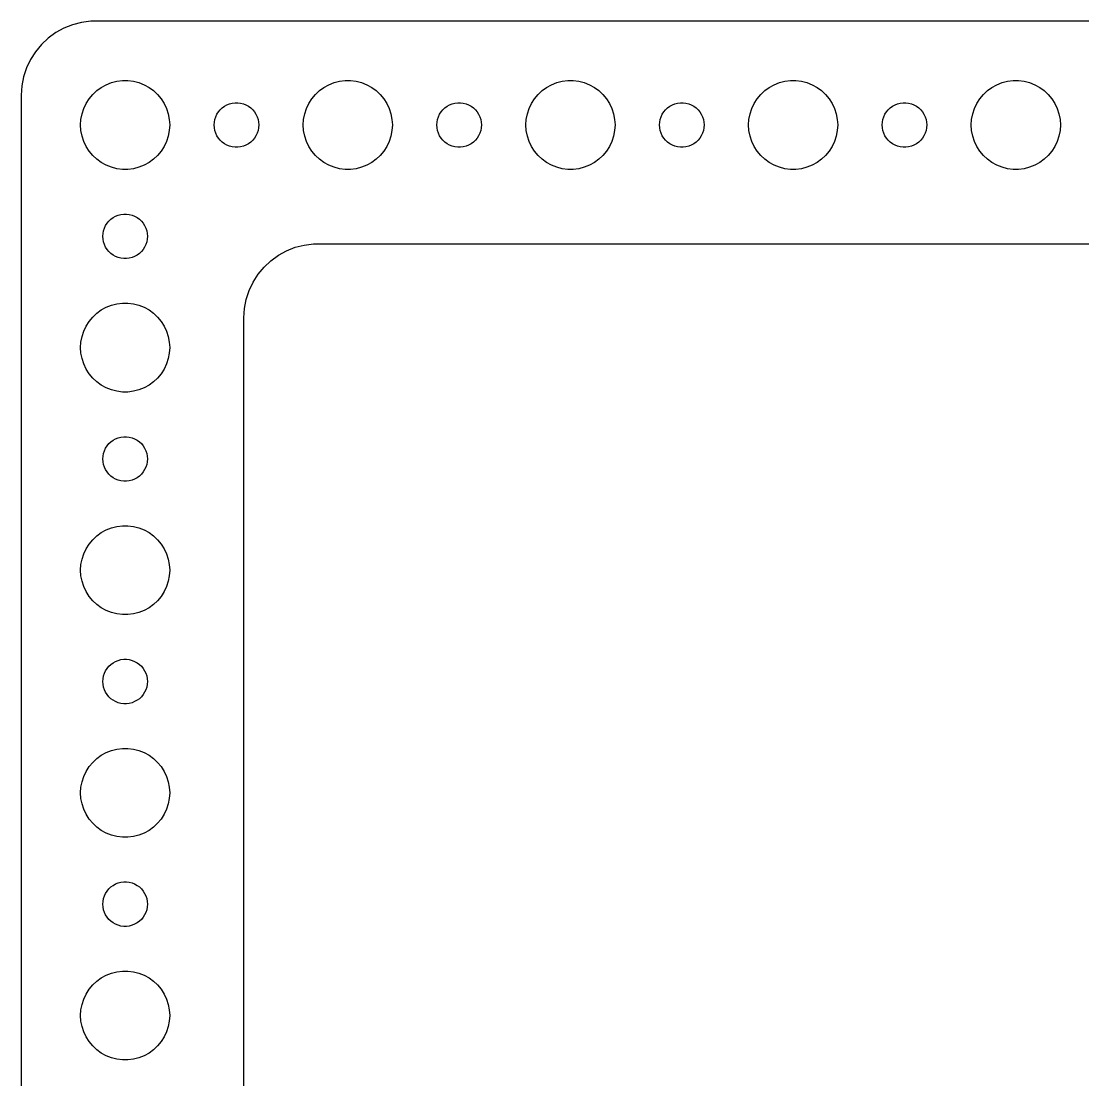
# Model space of a CAD drawing. Header units: metres. Extents: x -74 to 74, y -67 to 67.
# Drawn here: x -74.5 to -3, y -4.3 to 67 of the extents above; entities that cross this region are included whole.
import ezdxf

# ---------------------------------------------------------------- set-up
doc = ezdxf.new("R2010")
doc.units = ezdxf.units.M

msp = doc.modelspace()

# ---------------------------------------------------------------- linework, layer by layer
for p, q in [((-71.6289, 66.5241), (-72.1791, 66.2216)), ((-71.0451, 66.7553), (-71.6289, 66.5241)), ((-70.4369, 66.9114), (-71.0451, 66.7553)), ((-69.8139, 66.9901), (-70.4369, 66.9114)), ((69.8139, 66.9901), (-69.8139, 66.9901)), ((-72.6871, 65.8526), (-73.1448, 65.4227)), ((-72.1791, 66.2216), (-72.6871, 65.8526)), ((-73.1448, 65.4227), (-73.5451, 64.9389)), ((-73.8815, 64.4088), (-74.1489, 63.8406)), ((-73.5451, 64.9389), (-73.8815, 64.4088)), ((-74.1489, 63.8406), (-74.3429, 63.2434)), ((-74.3429, 63.2434), (-74.4606, 62.6267)), ((-68.427, 62.8532), (-68.0621, 62.9469)), ((-68.0621, 62.9469), (-67.6884, 62.9941)), ((-67.6884, 62.9941), (-67.3116, 62.9941)), ((-67.3116, 62.9941), (-66.9379, 62.9469)), ((-66.9379, 62.9469), (-66.573, 62.8532)), ((-53.427, 62.8532), (-53.0621, 62.9469)), ((-53.0621, 62.9469), (-52.6884, 62.9941)), ((-52.6884, 62.9941), (-52.3116, 62.9941)), ((-52.3116, 62.9941), (-51.9379, 62.9469)), ((-51.9379, 62.9469), (-51.5729, 62.8532)), ((-38.427, 62.8532), (-38.0621, 62.9469)), ((-38.0621, 62.9469), (-37.6884, 62.9941)), ((-37.6884, 62.9941), (-37.3116, 62.9941)), ((-37.3116, 62.9941), (-36.9379, 62.9469)), ((-36.9379, 62.9469), (-36.5729, 62.8532)), ((-23.427, 62.8532), (-23.0621, 62.9469)), ((-23.0621, 62.9469), (-22.6884, 62.9941)), ((-22.6884, 62.9941), (-22.3116, 62.9941)), ((-22.3116, 62.9941), (-21.9379, 62.9469)), ((-21.9379, 62.9469), (-21.5729, 62.8532)), ((-8.42705, 62.8532), (-8.06213, 62.9469)), ((-8.06213, 62.9469), (-7.68837, 62.9941)), ((-7.68837, 62.9941), (-7.31161, 62.9941)), ((-7.31161, 62.9941), (-6.93785, 62.9469)), ((-6.93785, 62.9469), (-6.57294, 62.8532)), ((-74.4606, 62.6267), (-74.5, 62)), ((-69.6869, 62.0536), (-69.4123, 62.3115)), ((-69.4123, 62.3115), (-69.1075, 62.533)), ((-69.1075, 62.533), (-68.7773, 62.7145)), ((-68.7773, 62.7145), (-68.427, 62.8532)), ((-66.573, 62.8532), (-66.2227, 62.7145)), ((-66.2227, 62.7145), (-65.8925, 62.533)), ((-65.8925, 62.533), (-65.5877, 62.3115)), ((-65.5877, 62.3115), (-65.3131, 62.0536)), ((-54.6869, 62.0536), (-54.4123, 62.3115)), ((-54.4123, 62.3115), (-54.1075, 62.533)), ((-54.1075, 62.533), (-53.7773, 62.7145)), ((-53.7773, 62.7145), (-53.427, 62.8532)), ((-51.5729, 62.8532), (-51.2227, 62.7145)), ((-51.2227, 62.7145), (-50.8925, 62.533)), ((-50.8925, 62.533), (-50.5877, 62.3115)), ((-50.5877, 62.3115), (-50.3131, 62.0536)), ((-39.6869, 62.0536), (-39.4123, 62.3115)), ((-39.4123, 62.3115), (-39.1075, 62.533)), ((-39.1075, 62.533), (-38.7773, 62.7145)), ((-38.7773, 62.7145), (-38.427, 62.8532)), ((-36.5729, 62.8532), (-36.2227, 62.7145)), ((-36.2227, 62.7145), (-35.8925, 62.533)), ((-35.8925, 62.533), (-35.5877, 62.3115)), ((-35.5877, 62.3115), (-35.3131, 62.0536)), ((-24.6869, 62.0536), (-24.4123, 62.3115)), ((-24.4123, 62.3115), (-24.1075, 62.533)), ((-24.1075, 62.533), (-23.7773, 62.7145)), ((-23.7773, 62.7145), (-23.427, 62.8532)), ((-21.5729, 62.8532), (-21.2227, 62.7145)), ((-21.2227, 62.7145), (-20.8925, 62.533)), ((-20.8925, 62.533), (-20.5877, 62.3115)), ((-20.5877, 62.3115), (-20.3131, 62.0536)), ((-9.6869, 62.0536), (-9.41226, 62.3115)), ((-9.41226, 62.3115), (-9.10747, 62.533)), ((-9.10747, 62.533), (-8.77733, 62.7145)), ((-8.77733, 62.7145), (-8.42705, 62.8532)), ((-6.57294, 62.8532), (-6.22266, 62.7145)), ((-6.22266, 62.7145), (-5.89252, 62.533)), ((-5.89252, 62.533), (-5.58772, 62.3115)), ((-5.58772, 62.3115), (-5.31308, 62.0536)), ((-74.5, 62), (-74.5, -62)), ((-70.1289, 61.4453), (-69.927, 61.7634)), ((-69.927, 61.7634), (-69.6869, 62.0536)), ((-65.3131, 62.0536), (-65.073, 61.7634)), ((-65.073, 61.7634), (-64.8711, 61.4453)), ((-55.1289, 61.4453), (-54.927, 61.7634)), ((-54.927, 61.7634), (-54.6869, 62.0536)), ((-50.3131, 62.0536), (-50.0729, 61.7634)), ((-50.0729, 61.7634), (-49.8711, 61.4453)), ((-40.1289, 61.4453), (-39.927, 61.7634)), ((-39.927, 61.7634), (-39.6869, 62.0536)), ((-35.3131, 62.0536), (-35.0729, 61.7634)), ((-35.0729, 61.7634), (-34.8711, 61.4453)), ((-25.1289, 61.4453), (-24.927, 61.7634)), ((-24.927, 61.7634), (-24.6869, 62.0536)), ((-20.3131, 62.0536), (-20.0729, 61.7634)), ((-20.0729, 61.7634), (-19.8711, 61.4453)), ((-10.1289, 61.4453), (-9.92705, 61.7634)), ((-9.92705, 61.7634), (-9.6869, 62.0536)), ((-5.31308, 62.0536), (-5.07294, 61.7634)), ((-5.07294, 61.7634), (-4.87108, 61.4453)), ((-70.4057, 60.7461), (-70.2893, 61.1044)), ((-70.2893, 61.1044), (-70.1289, 61.4453)), ((-64.8711, 61.4453), (-64.7107, 61.1044)), ((-64.7107, 61.1044), (-64.5943, 60.7461)), ((-61.3145, 60.7226), (-61.2135, 60.8817)), ((-61.2135, 60.8817), (-61.0934, 61.0268)), ((-61.0934, 61.0268), (-60.9561, 61.1558)), ((-60.9561, 61.1558), (-60.8037, 61.2665)), ((-60.8037, 61.2665), (-60.6387, 61.3572)), ((-60.6387, 61.3572), (-60.4635, 61.4266)), ((-60.4635, 61.4266), (-60.2811, 61.4734)), ((-60.2811, 61.4734), (-60.0942, 61.497)), ((-60.0942, 61.497), (-59.9058, 61.497)), ((-59.9058, 61.497), (-59.7189, 61.4734)), ((-59.7189, 61.4734), (-59.5365, 61.4266)), ((-59.5365, 61.4266), (-59.3613, 61.3572)), ((-59.3613, 61.3572), (-59.1963, 61.2665)), ((-59.1963, 61.2665), (-59.0439, 61.1558)), ((-59.0439, 61.1558), (-58.9065, 61.0268)), ((-58.9065, 61.0268), (-58.7865, 60.8817)), ((-58.7865, 60.8817), (-58.6855, 60.7226)), ((-55.4057, 60.7461), (-55.2893, 61.1044)), ((-55.2893, 61.1044), (-55.1289, 61.4453)), ((-49.8711, 61.4453), (-49.7107, 61.1044)), ((-49.7107, 61.1044), (-49.5942, 60.7461)), ((-46.3145, 60.7226), (-46.2135, 60.8817)), ((-46.2135, 60.8817), (-46.0934, 61.0268)), ((-46.0934, 61.0268), (-45.9561, 61.1558)), ((-45.9561, 61.1558), (-45.8037, 61.2665)), ((-45.8037, 61.2665), (-45.6387, 61.3572)), ((-45.6387, 61.3572), (-45.4635, 61.4266)), ((-45.4635, 61.4266), (-45.2811, 61.4734)), ((-45.2811, 61.4734), (-45.0942, 61.497)), ((-45.0942, 61.497), (-44.9058, 61.497)), ((-44.9058, 61.497), (-44.7189, 61.4734)), ((-44.7189, 61.4734), (-44.5365, 61.4266)), ((-44.5365, 61.4266), (-44.3613, 61.3572)), ((-44.3613, 61.3572), (-44.1963, 61.2665)), ((-44.1963, 61.2665), (-44.0439, 61.1558)), ((-44.0439, 61.1558), (-43.9065, 61.0268)), ((-43.9065, 61.0268), (-43.7865, 60.8817)), ((-43.7865, 60.8817), (-43.6855, 60.7226)), ((-40.4057, 60.7461), (-40.2893, 61.1044)), ((-40.2893, 61.1044), (-40.1289, 61.4453)), ((-34.8711, 61.4453), (-34.7107, 61.1044)), ((-34.7107, 61.1044), (-34.5942, 60.7461)), ((-31.3145, 60.7226), (-31.2135, 60.8817)), ((-31.2135, 60.8817), (-31.0934, 61.0268)), ((-31.0934, 61.0268), (-30.9561, 61.1558)), ((-30.9561, 61.1558), (-30.8037, 61.2665)), ((-30.8037, 61.2665), (-30.6387, 61.3572)), ((-30.6387, 61.3572), (-30.4635, 61.4266)), ((-30.4635, 61.4266), (-30.2811, 61.4734)), ((-30.2811, 61.4734), (-30.0942, 61.497)), ((-30.0942, 61.497), (-29.9058, 61.497)), ((-29.9058, 61.497), (-29.7189, 61.4734)), ((-29.7189, 61.4734), (-29.5365, 61.4266)), ((-29.5365, 61.4266), (-29.3613, 61.3572)), ((-29.3613, 61.3572), (-29.1963, 61.2665)), ((-29.1963, 61.2665), (-29.0439, 61.1558)), ((-29.0439, 61.1558), (-28.9065, 61.0268)), ((-28.9065, 61.0268), (-28.7865, 60.8817)), ((-28.7865, 60.8817), (-28.6855, 60.7226)), ((-25.4057, 60.7461), (-25.2893, 61.1044)), ((-25.2893, 61.1044), (-25.1289, 61.4453)), ((-19.8711, 61.4453), (-19.7107, 61.1044)), ((-19.7107, 61.1044), (-19.5942, 60.7461)), ((-16.3145, 60.7226), (-16.2135, 60.8817)), ((-16.2135, 60.8817), (-16.0934, 61.0268)), ((-16.0934, 61.0268), (-15.9561, 61.1558)), ((-15.9561, 61.1558), (-15.8037, 61.2665)), ((-15.8037, 61.2665), (-15.6387, 61.3572)), ((-15.6387, 61.3572), (-15.4635, 61.4266)), ((-15.4635, 61.4266), (-15.2811, 61.4734)), ((-15.2811, 61.4734), (-15.0942, 61.497)), ((-15.0942, 61.497), (-14.9058, 61.497)), ((-14.9058, 61.497), (-14.7189, 61.4734)), ((-14.7189, 61.4734), (-14.5365, 61.4266)), ((-14.5365, 61.4266), (-14.3613, 61.3572)), ((-14.3613, 61.3572), (-14.1963, 61.2665)), ((-14.1963, 61.2665), (-14.0439, 61.1558)), ((-14.0439, 61.1558), (-13.9065, 61.0268)), ((-13.9065, 61.0268), (-13.7865, 60.8817)), ((-13.7865, 60.8817), (-13.6855, 60.7226)), ((-10.4057, 60.7461), (-10.2893, 61.1044)), ((-10.2893, 61.1044), (-10.1289, 61.4453)), ((-4.87108, 61.4453), (-4.71066, 61.1044)), ((-4.71066, 61.1044), (-4.59424, 60.7461)), ((-70.5, 60), (-70.4763, 60.376)), ((-70.4763, 60.376), (-70.4057, 60.7461)), ((-64.5943, 60.7461), (-64.5237, 60.376)), ((-64.5237, 60.376), (-64.5, 60)), ((-61.5, 60), (-61.4882, 60.188)), ((-61.4882, 60.188), (-61.4529, 60.373)), ((-61.4529, 60.373), (-61.3947, 60.5522)), ((-61.3947, 60.5522), (-61.3145, 60.7226)), ((-58.6855, 60.7226), (-58.6053, 60.5522)), ((-58.6053, 60.5522), (-58.5471, 60.373)), ((-58.5471, 60.373), (-58.5118, 60.188)), ((-58.5118, 60.188), (-58.5, 60)), ((-55.5, 60), (-55.4763, 60.376)), ((-55.4763, 60.376), (-55.4057, 60.7461)), ((-49.5942, 60.7461), (-49.5237, 60.376)), ((-49.5237, 60.376), (-49.5, 60)), ((-46.5, 60), (-46.4882, 60.188)), ((-46.4882, 60.188), (-46.4529, 60.373)), ((-46.4529, 60.373), (-46.3947, 60.5522)), ((-46.3947, 60.5522), (-46.3145, 60.7226)), ((-43.6855, 60.7226), (-43.6053, 60.5522)), ((-43.6053, 60.5522), (-43.5471, 60.373)), ((-43.5471, 60.373), (-43.5118, 60.188)), ((-43.5118, 60.188), (-43.5, 60)), ((-40.5, 60), (-40.4763, 60.376)), ((-40.4763, 60.376), (-40.4057, 60.7461)), ((-34.5942, 60.7461), (-34.5237, 60.376)), ((-34.5237, 60.376), (-34.5, 60)), ((-31.5, 60), (-31.4882, 60.188)), ((-31.4882, 60.188), (-31.4529, 60.373)), ((-31.4529, 60.373), (-31.3947, 60.5522)), ((-31.3947, 60.5522), (-31.3145, 60.7226)), ((-28.6855, 60.7226), (-28.6053, 60.5522)), ((-28.6053, 60.5522), (-28.5471, 60.373)), ((-28.5471, 60.373), (-28.5118, 60.188)), ((-28.5118, 60.188), (-28.5, 60)), ((-25.5, 60), (-25.4763, 60.376)), ((-25.4763, 60.376), (-25.4057, 60.7461)), ((-19.5942, 60.7461), (-19.5237, 60.376)), ((-19.5237, 60.376), (-19.5, 60)), ((-16.5, 60), (-16.4882, 60.188)), ((-16.4882, 60.188), (-16.4529, 60.373)), ((-16.4529, 60.373), (-16.3947, 60.5522)), ((-16.3947, 60.5522), (-16.3145, 60.7226)), ((-13.6855, 60.7226), (-13.6053, 60.5522)), ((-13.6053, 60.5522), (-13.5471, 60.373)), ((-13.5471, 60.373), (-13.5118, 60.188)), ((-13.5118, 60.188), (-13.5, 60)), ((-10.5, 60), (-10.4763, 60.376)), ((-10.4763, 60.376), (-10.4057, 60.7461)), ((-4.59424, 60.7461), (-4.52365, 60.376)), ((-4.52365, 60.376), (-4.5, 60)), ((-70.4763, 59.624), (-70.5, 60)), ((-70.4057, 59.2539), (-70.4763, 59.624)), ((-64.5237, 59.624), (-64.5943, 59.2539)), ((-64.5, 60), (-64.5237, 59.624)), ((-61.4882, 59.812), (-61.5, 60)), ((-61.4529, 59.627), (-61.4882, 59.812)), ((-61.3947, 59.4478), (-61.4529, 59.627)), ((-61.3145, 59.2774), (-61.3947, 59.4478)), ((-58.6053, 59.4478), (-58.6855, 59.2774)), ((-58.5471, 59.627), (-58.6053, 59.4478)), ((-58.5118, 59.812), (-58.5471, 59.627)), ((-58.5, 60), (-58.5118, 59.812)), ((-55.4763, 59.624), (-55.5, 60)), ((-55.4057, 59.2539), (-55.4763, 59.624)), ((-49.5237, 59.624), (-49.5942, 59.2539)), ((-49.5, 60), (-49.5237, 59.624)), ((-46.4882, 59.812), (-46.5, 60)), ((-46.4529, 59.627), (-46.4882, 59.812)), ((-46.3947, 59.4478), (-46.4529, 59.627)), ((-46.3145, 59.2774), (-46.3947, 59.4478)), ((-43.6053, 59.4478), (-43.6855, 59.2774)), ((-43.5471, 59.627), (-43.6053, 59.4478)), ((-43.5118, 59.812), (-43.5471, 59.627)), ((-43.5, 60), (-43.5118, 59.812)), ((-40.4763, 59.624), (-40.5, 60)), ((-40.4057, 59.2539), (-40.4763, 59.624)), ((-34.5237, 59.624), (-34.5942, 59.2539)), ((-34.5, 60), (-34.5237, 59.624)), ((-31.4882, 59.812), (-31.5, 60)), ((-31.4529, 59.627), (-31.4882, 59.812)), ((-31.3947, 59.4478), (-31.4529, 59.627)), ((-31.3145, 59.2774), (-31.3947, 59.4478)), ((-28.6053, 59.4478), (-28.6855, 59.2774)), ((-28.5471, 59.627), (-28.6053, 59.4478)), ((-28.5118, 59.812), (-28.5471, 59.627)), ((-28.5, 60), (-28.5118, 59.812)), ((-25.4763, 59.624), (-25.5, 60)), ((-25.4057, 59.2539), (-25.4763, 59.624)), ((-19.5237, 59.624), (-19.5942, 59.2539)), ((-19.5, 60), (-19.5237, 59.624)), ((-16.4882, 59.812), (-16.5, 60)), ((-16.4529, 59.627), (-16.4882, 59.812)), ((-16.3947, 59.4478), (-16.4529, 59.627)), ((-16.3145, 59.2774), (-16.3947, 59.4478)), ((-13.6053, 59.4478), (-13.6855, 59.2774)), ((-13.5471, 59.627), (-13.6053, 59.4478)), ((-13.5118, 59.812), (-13.5471, 59.627)), ((-13.5, 60), (-13.5118, 59.812)), ((-10.4763, 59.624), (-10.5, 60)), ((-10.4057, 59.2539), (-10.4763, 59.624)), ((-4.52365, 59.624), (-4.59424, 59.2539)), ((-4.5, 60), (-4.52365, 59.624)), ((-70.2893, 58.8956), (-70.4057, 59.2539)), ((-70.1289, 58.5547), (-70.2893, 58.8956)), ((-64.7107, 58.8956), (-64.8711, 58.5547)), ((-64.5943, 59.2539), (-64.7107, 58.8956)), ((-61.2135, 59.1183), (-61.3145, 59.2774)), ((-61.0934, 58.9732), (-61.2135, 59.1183)), ((-60.9561, 58.8442), (-61.0934, 58.9732)), ((-60.8037, 58.7335), (-60.9561, 58.8442)), ((-60.6387, 58.6428), (-60.8037, 58.7335)), ((-60.4635, 58.5734), (-60.6387, 58.6428)), ((-59.3613, 58.6428), (-59.5365, 58.5734)), ((-59.1963, 58.7335), (-59.3613, 58.6428)), ((-59.0439, 58.8442), (-59.1963, 58.7335)), ((-58.9065, 58.9732), (-59.0439, 58.8442)), ((-58.7865, 59.1183), (-58.9065, 58.9732)), ((-58.6855, 59.2774), (-58.7865, 59.1183)), ((-55.2893, 58.8956), (-55.4057, 59.2539)), ((-55.1289, 58.5547), (-55.2893, 58.8956)), ((-49.7107, 58.8956), (-49.8711, 58.5547)), ((-49.5942, 59.2539), (-49.7107, 58.8956)), ((-46.2135, 59.1183), (-46.3145, 59.2774)), ((-46.0934, 58.9732), (-46.2135, 59.1183)), ((-45.9561, 58.8442), (-46.0934, 58.9732)), ((-45.8037, 58.7335), (-45.9561, 58.8442)), ((-45.6387, 58.6428), (-45.8037, 58.7335)), ((-45.4635, 58.5734), (-45.6387, 58.6428)), ((-44.3613, 58.6428), (-44.5365, 58.5734)), ((-44.1963, 58.7335), (-44.3613, 58.6428)), ((-44.0439, 58.8442), (-44.1963, 58.7335)), ((-43.9065, 58.9732), (-44.0439, 58.8442)), ((-43.7865, 59.1183), (-43.9065, 58.9732)), ((-43.6855, 59.2774), (-43.7865, 59.1183)), ((-40.2893, 58.8956), (-40.4057, 59.2539)), ((-40.1289, 58.5547), (-40.2893, 58.8956)), ((-34.7107, 58.8956), (-34.8711, 58.5547)), ((-34.5942, 59.2539), (-34.7107, 58.8956)), ((-31.2135, 59.1183), (-31.3145, 59.2774)), ((-31.0934, 58.9732), (-31.2135, 59.1183)), ((-30.9561, 58.8442), (-31.0934, 58.9732)), ((-30.8037, 58.7335), (-30.9561, 58.8442)), ((-30.6387, 58.6428), (-30.8037, 58.7335)), ((-30.4635, 58.5734), (-30.6387, 58.6428)), ((-29.3613, 58.6428), (-29.5365, 58.5734)), ((-29.1963, 58.7335), (-29.3613, 58.6428)), ((-29.0439, 58.8442), (-29.1963, 58.7335)), ((-28.9065, 58.9732), (-29.0439, 58.8442)), ((-28.7865, 59.1183), (-28.9065, 58.9732)), ((-28.6855, 59.2774), (-28.7865, 59.1183)), ((-25.2893, 58.8956), (-25.4057, 59.2539)), ((-25.1289, 58.5547), (-25.2893, 58.8956)), ((-19.7107, 58.8956), (-19.8711, 58.5547)), ((-19.5942, 59.2539), (-19.7107, 58.8956)), ((-16.2135, 59.1183), (-16.3145, 59.2774)), ((-16.0934, 58.9732), (-16.2135, 59.1183)), ((-15.9561, 58.8442), (-16.0934, 58.9732)), ((-15.8037, 58.7335), (-15.9561, 58.8442)), ((-15.6387, 58.6428), (-15.8037, 58.7335)), ((-15.4635, 58.5734), (-15.6387, 58.6428)), ((-14.3613, 58.6428), (-14.5365, 58.5734)), ((-14.1963, 58.7335), (-14.3613, 58.6428)), ((-14.0439, 58.8442), (-14.1963, 58.7335)), ((-13.9065, 58.9732), (-14.0439, 58.8442)), ((-13.7865, 59.1183), (-13.9065, 58.9732)), ((-13.6855, 59.2774), (-13.7865, 59.1183)), ((-10.2893, 58.8956), (-10.4057, 59.2539)), ((-10.1289, 58.5547), (-10.2893, 58.8956)), ((-4.71066, 58.8956), (-4.87108, 58.5547)), ((-4.59424, 59.2539), (-4.71066, 58.8956)), ((-69.927, 58.2366), (-70.1289, 58.5547)), ((-69.6869, 57.9464), (-69.927, 58.2366)), ((-69.4123, 57.6885), (-69.6869, 57.9464)), ((-65.3131, 57.9464), (-65.5877, 57.6885)), ((-65.073, 58.2366), (-65.3131, 57.9464)), ((-64.8711, 58.5547), (-65.073, 58.2366)), ((-60.2811, 58.5266), (-60.4635, 58.5734)), ((-60.0942, 58.503), (-60.2811, 58.5266)), ((-59.9058, 58.503), (-60.0942, 58.503)), ((-59.7189, 58.5266), (-59.9058, 58.503)), ((-59.5365, 58.5734), (-59.7189, 58.5266)), ((-54.927, 58.2366), (-55.1289, 58.5547)), ((-54.6869, 57.9464), (-54.927, 58.2366)), ((-54.4123, 57.6885), (-54.6869, 57.9464)), ((-50.3131, 57.9464), (-50.5877, 57.6885)), ((-50.0729, 58.2366), (-50.3131, 57.9464)), ((-49.8711, 58.5547), (-50.0729, 58.2366)), ((-45.2811, 58.5266), (-45.4635, 58.5734)), ((-45.0942, 58.503), (-45.2811, 58.5266)), ((-44.9058, 58.503), (-45.0942, 58.503)), ((-44.7189, 58.5266), (-44.9058, 58.503)), ((-44.5365, 58.5734), (-44.7189, 58.5266)), ((-39.927, 58.2366), (-40.1289, 58.5547)), ((-39.6869, 57.9464), (-39.927, 58.2366)), ((-39.4123, 57.6885), (-39.6869, 57.9464)), ((-35.3131, 57.9464), (-35.5877, 57.6885)), ((-35.0729, 58.2366), (-35.3131, 57.9464)), ((-34.8711, 58.5547), (-35.0729, 58.2366)), ((-30.2811, 58.5266), (-30.4635, 58.5734)), ((-30.0942, 58.503), (-30.2811, 58.5266)), ((-29.9058, 58.503), (-30.0942, 58.503)), ((-29.7189, 58.5266), (-29.9058, 58.503)), ((-29.5365, 58.5734), (-29.7189, 58.5266)), ((-24.927, 58.2366), (-25.1289, 58.5547)), ((-24.6869, 57.9464), (-24.927, 58.2366)), ((-24.4123, 57.6885), (-24.6869, 57.9464)), ((-20.3131, 57.9464), (-20.5877, 57.6885)), ((-20.0729, 58.2366), (-20.3131, 57.9464)), ((-19.8711, 58.5547), (-20.0729, 58.2366)), ((-15.2811, 58.5266), (-15.4635, 58.5734)), ((-15.0942, 58.503), (-15.2811, 58.5266)), ((-14.9058, 58.503), (-15.0942, 58.503)), ((-14.7189, 58.5266), (-14.9058, 58.503)), ((-14.5365, 58.5734), (-14.7189, 58.5266)), ((-9.92705, 58.2366), (-10.1289, 58.5547)), ((-9.6869, 57.9464), (-9.92705, 58.2366)), ((-9.41226, 57.6885), (-9.6869, 57.9464)), ((-5.31308, 57.9464), (-5.58772, 57.6885)), ((-5.07294, 58.2366), (-5.31308, 57.9464)), ((-4.87108, 58.5547), (-5.07294, 58.2366)), ((-69.1075, 57.467), (-69.4123, 57.6885)), ((-68.7773, 57.2855), (-69.1075, 57.467)), ((-68.427, 57.1468), (-68.7773, 57.2855)), ((-66.2227, 57.2855), (-66.573, 57.1468)), ((-65.8925, 57.467), (-66.2227, 57.2855)), ((-65.5877, 57.6885), (-65.8925, 57.467)), ((-54.1075, 57.467), (-54.4123, 57.6885)), ((-53.7773, 57.2855), (-54.1075, 57.467)), ((-53.427, 57.1468), (-53.7773, 57.2855)), ((-51.2227, 57.2855), (-51.5729, 57.1468)), ((-50.8925, 57.467), (-51.2227, 57.2855)), ((-50.5877, 57.6885), (-50.8925, 57.467)), ((-39.1075, 57.467), (-39.4123, 57.6885)), ((-38.7773, 57.2855), (-39.1075, 57.467)), ((-38.427, 57.1468), (-38.7773, 57.2855)), ((-36.2227, 57.2855), (-36.5729, 57.1468)), ((-35.8925, 57.467), (-36.2227, 57.2855)), ((-35.5877, 57.6885), (-35.8925, 57.467)), ((-24.1075, 57.467), (-24.4123, 57.6885)), ((-23.7773, 57.2855), (-24.1075, 57.467)), ((-23.427, 57.1468), (-23.7773, 57.2855)), ((-21.2227, 57.2855), (-21.5729, 57.1468)), ((-20.8925, 57.467), (-21.2227, 57.2855)), ((-20.5877, 57.6885), (-20.8925, 57.467)), ((-9.10747, 57.467), (-9.41226, 57.6885)), ((-8.77733, 57.2855), (-9.10747, 57.467)), ((-8.42705, 57.1468), (-8.77733, 57.2855)), ((-6.22266, 57.2855), (-6.57294, 57.1468)), ((-5.89252, 57.467), (-6.22266, 57.2855)), ((-5.58772, 57.6885), (-5.89252, 57.467)), ((-68.0621, 57.0531), (-68.427, 57.1468)), ((-67.6884, 57.0059), (-68.0621, 57.0531)), ((-67.3116, 57.0059), (-67.6884, 57.0059)), ((-66.9379, 57.0531), (-67.3116, 57.0059)), ((-66.573, 57.1468), (-66.9379, 57.0531)), ((-53.0621, 57.0531), (-53.427, 57.1468)), ((-52.6884, 57.0059), (-53.0621, 57.0531)), ((-52.3116, 57.0059), (-52.6884, 57.0059)), ((-51.9379, 57.0531), (-52.3116, 57.0059)), ((-51.5729, 57.1468), (-51.9379, 57.0531)), ((-38.0621, 57.0531), (-38.427, 57.1468)), ((-37.6884, 57.0059), (-38.0621, 57.0531)), ((-37.3116, 57.0059), (-37.6884, 57.0059)), ((-36.9379, 57.0531), (-37.3116, 57.0059)), ((-36.5729, 57.1468), (-36.9379, 57.0531)), ((-23.0621, 57.0531), (-23.427, 57.1468)), ((-22.6884, 57.0059), (-23.0621, 57.0531)), ((-22.3116, 57.0059), (-22.6884, 57.0059)), ((-21.9379, 57.0531), (-22.3116, 57.0059)), ((-21.5729, 57.1468), (-21.9379, 57.0531)), ((-8.06213, 57.0531), (-8.42705, 57.1468)), ((-7.68837, 57.0059), (-8.06213, 57.0531)), ((-7.31161, 57.0059), (-7.68837, 57.0059)), ((-6.93785, 57.0531), (-7.31161, 57.0059)), ((-6.57294, 57.1468), (-6.93785, 57.0531)), ((-68.5934, 53.5268), (-68.4561, 53.6558)), ((-68.4561, 53.6558), (-68.3037, 53.7665)), ((-68.3037, 53.7665), (-68.1387, 53.8572)), ((-68.1387, 53.8572), (-67.9635, 53.9266)), ((-67.9635, 53.9266), (-67.7811, 53.9734)), ((-67.7811, 53.9734), (-67.5942, 53.997)), ((-67.5942, 53.997), (-67.4058, 53.997)), ((-67.4058, 53.997), (-67.2189, 53.9734)), ((-67.2189, 53.9734), (-67.0365, 53.9266)), ((-67.0365, 53.9266), (-66.8613, 53.8572)), ((-66.8613, 53.8572), (-66.6963, 53.7665)), ((-66.6963, 53.7665), (-66.5439, 53.6558)), ((-66.5439, 53.6558), (-66.4065, 53.5268)), ((-68.9529, 52.873), (-68.8947, 53.0522)), ((-68.8947, 53.0522), (-68.8145, 53.2226)), ((-68.8145, 53.2226), (-68.7135, 53.3817)), ((-68.7135, 53.3817), (-68.5934, 53.5268)), ((-66.4065, 53.5268), (-66.2865, 53.3817)), ((-66.2865, 53.3817), (-66.1855, 53.2226)), ((-66.1855, 53.2226), (-66.1053, 53.0522)), ((-66.1053, 53.0522), (-66.0471, 52.873)), ((-69, 52.5), (-68.9882, 52.688)), ((-68.9882, 52.312), (-69, 52.5)), ((-68.9882, 52.688), (-68.9529, 52.873)), ((-68.9529, 52.127), (-68.9882, 52.312)), ((-66.0471, 52.873), (-66.0118, 52.688)), ((-66.0118, 52.312), (-66.0471, 52.127)), ((-66.0118, 52.688), (-66, 52.5)), ((-66, 52.5), (-66.0118, 52.312)), ((-68.8947, 51.9478), (-68.9529, 52.127)), ((-68.8145, 51.7774), (-68.8947, 51.9478)), ((-68.7135, 51.6183), (-68.8145, 51.7774)), ((-68.5934, 51.4732), (-68.7135, 51.6183)), ((-66.2865, 51.6183), (-66.4065, 51.4732)), ((-66.1855, 51.7774), (-66.2865, 51.6183)), ((-66.1053, 51.9478), (-66.1855, 51.7774)), ((-66.0471, 52.127), (-66.1053, 51.9478)), ((-57.1791, 51.2216), (-56.6289, 51.5241)), ((-56.6289, 51.5241), (-56.0451, 51.7553)), ((-56.0451, 51.7553), (-55.4369, 51.9114)), ((-55.4369, 51.9114), (-54.8139, 51.9901)), ((-54.8139, 51.9901), (54.8139, 51.9901)), ((-68.4561, 51.3442), (-68.5934, 51.4732)), ((-68.3037, 51.2335), (-68.4561, 51.3442)), ((-68.1387, 51.1428), (-68.3037, 51.2335)), ((-67.9635, 51.0734), (-68.1387, 51.1428)), ((-67.7811, 51.0266), (-67.9635, 51.0734)), ((-67.5942, 51.003), (-67.7811, 51.0266)), ((-67.4058, 51.003), (-67.5942, 51.003)), ((-67.2189, 51.0266), (-67.4058, 51.003)), ((-67.0365, 51.0734), (-67.2189, 51.0266)), ((-66.8613, 51.1428), (-67.0365, 51.0734)), ((-66.6963, 51.2335), (-66.8613, 51.1428)), ((-66.5439, 51.3442), (-66.6963, 51.2335)), ((-66.4065, 51.4732), (-66.5439, 51.3442)), ((-58.1448, 50.4227), (-57.6871, 50.8526)), ((-57.6871, 50.8526), (-57.1791, 51.2216)), ((-58.5451, 49.9389), (-58.1448, 50.4227)), ((-59.1489, 48.8406), (-58.8815, 49.4088)), ((-58.8815, 49.4088), (-58.5451, 49.9389)), ((-59.3429, 48.2434), (-59.1489, 48.8406)), ((-68.427, 47.8532), (-68.0621, 47.9469)), ((-68.0621, 47.9469), (-67.6884, 47.9941)), ((-67.6884, 47.9941), (-67.3116, 47.9941)), ((-67.3116, 47.9941), (-66.9379, 47.9469)), ((-66.9379, 47.9469), (-66.573, 47.8532)), ((-59.4606, 47.6267), (-59.3429, 48.2434)), ((-69.6869, 47.0536), (-69.4123, 47.3115)), ((-69.4123, 47.3115), (-69.1075, 47.533)), ((-69.1075, 47.533), (-68.7773, 47.7145)), ((-68.7773, 47.7145), (-68.427, 47.8532)), ((-66.573, 47.8532), (-66.2227, 47.7145)), ((-66.2227, 47.7145), (-65.8925, 47.533)), ((-65.8925, 47.533), (-65.5877, 47.3115)), ((-65.5877, 47.3115), (-65.3131, 47.0536)), ((-59.5, 47), (-59.4606, 47.6267)), ((-70.1289, 46.4453), (-69.927, 46.7634)), ((-69.927, 46.7634), (-69.6869, 47.0536)), ((-65.3131, 47.0536), (-65.073, 46.7634)), ((-65.073, 46.7634), (-64.8711, 46.4453)), ((-59.5, -47), (-59.5, 47)), ((-70.4057, 45.7461), (-70.2893, 46.1044)), ((-70.2893, 46.1044), (-70.1289, 46.4453)), ((-64.8711, 46.4453), (-64.7107, 46.1044)), ((-64.7107, 46.1044), (-64.5943, 45.7461)), ((-70.5, 45), (-70.4763, 45.376)), ((-70.4763, 45.376), (-70.4057, 45.7461)), ((-64.5943, 45.7461), (-64.5237, 45.376)), ((-64.5237, 45.376), (-64.5, 45)), ((-70.4763, 44.624), (-70.5, 45)), ((-70.4057, 44.2539), (-70.4763, 44.624)), ((-64.5237, 44.624), (-64.5943, 44.2539)), ((-64.5, 45), (-64.5237, 44.624)), ((-70.2893, 43.8956), (-70.4057, 44.2539)), ((-70.1289, 43.5547), (-70.2893, 43.8956)), ((-64.7107, 43.8956), (-64.8711, 43.5547)), ((-64.5943, 44.2539), (-64.7107, 43.8956)), ((-69.927, 43.2366), (-70.1289, 43.5547)), ((-69.6869, 42.9464), (-69.927, 43.2366)), ((-69.4123, 42.6885), (-69.6869, 42.9464)), ((-65.3131, 42.9464), (-65.5877, 42.6885)), ((-65.073, 43.2366), (-65.3131, 42.9464)), ((-64.8711, 43.5547), (-65.073, 43.2366)), ((-69.1075, 42.467), (-69.4123, 42.6885)), ((-68.7773, 42.2855), (-69.1075, 42.467)), ((-68.427, 42.1468), (-68.7773, 42.2855)), ((-66.2227, 42.2855), (-66.573, 42.1468)), ((-65.8925, 42.467), (-66.2227, 42.2855)), ((-65.5877, 42.6885), (-65.8925, 42.467)), ((-68.0621, 42.0531), (-68.427, 42.1468)), ((-67.6884, 42.0059), (-68.0621, 42.0531)), ((-67.3116, 42.0059), (-67.6884, 42.0059)), ((-66.9379, 42.0531), (-67.3116, 42.0059)), ((-66.573, 42.1468), (-66.9379, 42.0531)), ((-68.5934, 38.5268), (-68.4561, 38.6558)), ((-68.4561, 38.6558), (-68.3037, 38.7665)), ((-68.3037, 38.7665), (-68.1387, 38.8572)), ((-68.1387, 38.8572), (-67.9635, 38.9266)), ((-67.9635, 38.9266), (-67.7811, 38.9734)), ((-67.7811, 38.9734), (-67.5942, 38.997)), ((-67.5942, 38.997), (-67.4058, 38.997)), ((-67.4058, 38.997), (-67.2189, 38.9734)), ((-67.2189, 38.9734), (-67.0365, 38.9266)), ((-67.0365, 38.9266), (-66.8613, 38.8572)), ((-66.8613, 38.8572), (-66.6963, 38.7665)), ((-66.6963, 38.7665), (-66.5439, 38.6558)), ((-66.5439, 38.6558), (-66.4065, 38.5268)), ((-68.9529, 37.873), (-68.8947, 38.0522)), ((-68.8947, 38.0522), (-68.8145, 38.2226)), ((-68.8145, 38.2226), (-68.7135, 38.3817)), ((-68.7135, 38.3817), (-68.5934, 38.5268)), ((-66.4065, 38.5268), (-66.2865, 38.3817)), ((-66.2865, 38.3817), (-66.1855, 38.2226)), ((-66.1855, 38.2226), (-66.1053, 38.0522)), ((-66.1053, 38.0522), (-66.0471, 37.873)), ((-69, 37.5), (-68.9882, 37.688)), ((-68.9882, 37.312), (-69, 37.5)), ((-68.9882, 37.688), (-68.9529, 37.873)), ((-68.9529, 37.127), (-68.9882, 37.312)), ((-66.0471, 37.873), (-66.0118, 37.688)), ((-66.0118, 37.312), (-66.0471, 37.127)), ((-66.0118, 37.688), (-66, 37.5)), ((-66, 37.5), (-66.0118, 37.312)), ((-68.8947, 36.9478), (-68.9529, 37.127)), ((-68.8145, 36.7774), (-68.8947, 36.9478)), ((-68.7135, 36.6183), (-68.8145, 36.7774)), ((-68.5934, 36.4732), (-68.7135, 36.6183)), ((-68.4561, 36.3442), (-68.5934, 36.4732)), ((-66.4065, 36.4732), (-66.5439, 36.3442)), ((-66.2865, 36.6183), (-66.4065, 36.4732)), ((-66.1855, 36.7774), (-66.2865, 36.6183)), ((-66.1053, 36.9478), (-66.1855, 36.7774)), ((-66.0471, 37.127), (-66.1053, 36.9478)), ((-68.3037, 36.2335), (-68.4561, 36.3442)), ((-68.1387, 36.1428), (-68.3037, 36.2335)), ((-67.9635, 36.0734), (-68.1387, 36.1428)), ((-67.7811, 36.0266), (-67.9635, 36.0734)), ((-67.5942, 36.003), (-67.7811, 36.0266)), ((-67.4058, 36.003), (-67.5942, 36.003)), ((-67.2189, 36.0266), (-67.4058, 36.003)), ((-67.0365, 36.0734), (-67.2189, 36.0266)), ((-66.8613, 36.1428), (-67.0365, 36.0734)), ((-66.6963, 36.2335), (-66.8613, 36.1428)), ((-66.5439, 36.3442), (-66.6963, 36.2335)), ((-68.427, 32.8532), (-68.0621, 32.9469)), ((-68.0621, 32.9469), (-67.6884, 32.9941)), ((-67.6884, 32.9941), (-67.3116, 32.9941)), ((-67.3116, 32.9941), (-66.9379, 32.9469)), ((-66.9379, 32.9469), (-66.573, 32.8532)), ((-69.6869, 32.0536), (-69.4123, 32.3115)), ((-69.4123, 32.3115), (-69.1075, 32.533)), ((-69.1075, 32.533), (-68.7773, 32.7145)), ((-68.7773, 32.7145), (-68.427, 32.8532)), ((-66.573, 32.8532), (-66.2227, 32.7145)), ((-66.2227, 32.7145), (-65.8925, 32.533)), ((-65.8925, 32.533), (-65.5877, 32.3115)), ((-65.5877, 32.3115), (-65.3131, 32.0536)), ((-70.1289, 31.4453), (-69.927, 31.7634)), ((-69.927, 31.7634), (-69.6869, 32.0536)), ((-65.3131, 32.0536), (-65.073, 31.7634)), ((-65.073, 31.7634), (-64.8711, 31.4453)), ((-70.4057, 30.7461), (-70.2893, 31.1044)), ((-70.2893, 31.1044), (-70.1289, 31.4453)), ((-64.8711, 31.4453), (-64.7107, 31.1044)), ((-64.7107, 31.1044), (-64.5943, 30.7461)), ((-70.5, 30), (-70.4763, 30.376)), ((-70.4763, 30.376), (-70.4057, 30.7461)), ((-64.5943, 30.7461), (-64.5237, 30.376)), ((-64.5237, 30.376), (-64.5, 30)), ((-70.4763, 29.624), (-70.5, 30)), ((-70.4057, 29.2539), (-70.4763, 29.624)), ((-64.5237, 29.624), (-64.5943, 29.2539)), ((-64.5, 30), (-64.5237, 29.624)), ((-70.2893, 28.8956), (-70.4057, 29.2539)), ((-70.1289, 28.5547), (-70.2893, 28.8956)), ((-64.7107, 28.8956), (-64.8711, 28.5547)), ((-64.5943, 29.2539), (-64.7107, 28.8956)), ((-69.927, 28.2366), (-70.1289, 28.5547)), ((-69.6869, 27.9464), (-69.927, 28.2366)), ((-69.4123, 27.6884), (-69.6869, 27.9464)), ((-65.3131, 27.9464), (-65.5877, 27.6884)), ((-65.073, 28.2366), (-65.3131, 27.9464)), ((-64.8711, 28.5547), (-65.073, 28.2366)), ((-69.1075, 27.467), (-69.4123, 27.6884)), ((-68.7773, 27.2855), (-69.1075, 27.467)), ((-68.427, 27.1468), (-68.7773, 27.2855)), ((-66.2227, 27.2855), (-66.573, 27.1468)), ((-65.8925, 27.467), (-66.2227, 27.2855)), ((-65.5877, 27.6884), (-65.8925, 27.467)), ((-68.0621, 27.0531), (-68.427, 27.1468)), ((-67.6884, 27.0059), (-68.0621, 27.0531)), ((-67.3116, 27.0059), (-67.6884, 27.0059)), ((-66.9379, 27.0531), (-67.3116, 27.0059)), ((-66.573, 27.1468), (-66.9379, 27.0531)), ((-68.5934, 23.5268), (-68.4561, 23.6558)), ((-68.4561, 23.6558), (-68.3037, 23.7665)), ((-68.3037, 23.7665), (-68.1387, 23.8572)), ((-68.1387, 23.8572), (-67.9635, 23.9266)), ((-67.9635, 23.9266), (-67.7811, 23.9734)), ((-67.7811, 23.9734), (-67.5942, 23.997)), ((-67.5942, 23.997), (-67.4058, 23.997)), ((-67.4058, 23.997), (-67.2189, 23.9734)), ((-67.2189, 23.9734), (-67.0365, 23.9266)), ((-67.0365, 23.9266), (-66.8613, 23.8572)), ((-66.8613, 23.8572), (-66.6963, 23.7665)), ((-66.6963, 23.7665), (-66.5439, 23.6558)), ((-66.5439, 23.6558), (-66.4065, 23.5268)), ((-68.9529, 22.873), (-68.8947, 23.0522)), ((-68.8947, 23.0522), (-68.8145, 23.2226)), ((-68.8145, 23.2226), (-68.7135, 23.3817)), ((-68.7135, 23.3817), (-68.5934, 23.5268)), ((-66.4065, 23.5268), (-66.2865, 23.3817)), ((-66.2865, 23.3817), (-66.1855, 23.2226)), ((-66.1855, 23.2226), (-66.1053, 23.0522)), ((-66.1053, 23.0522), (-66.0471, 22.873)), ((-69, 22.5), (-68.9882, 22.688)), ((-68.9882, 22.312), (-69, 22.5)), ((-68.9882, 22.688), (-68.9529, 22.873)), ((-68.9529, 22.127), (-68.9882, 22.312)), ((-66.0471, 22.873), (-66.0118, 22.688)), ((-66.0118, 22.312), (-66.0471, 22.127)), ((-66.0118, 22.688), (-66, 22.5)), ((-66, 22.5), (-66.0118, 22.312)), ((-68.8947, 21.9478), (-68.9529, 22.127)), ((-68.8145, 21.7774), (-68.8947, 21.9478)), ((-68.7135, 21.6183), (-68.8145, 21.7774)), ((-68.5934, 21.4732), (-68.7135, 21.6183)), ((-68.4561, 21.3442), (-68.5934, 21.4732)), ((-66.4065, 21.4732), (-66.5439, 21.3442)), ((-66.2865, 21.6183), (-66.4065, 21.4732)), ((-66.1855, 21.7774), (-66.2865, 21.6183)), ((-66.1053, 21.9478), (-66.1855, 21.7774)), ((-66.0471, 22.127), (-66.1053, 21.9478)), ((-68.3037, 21.2335), (-68.4561, 21.3442)), ((-68.1387, 21.1427), (-68.3037, 21.2335)), ((-67.9635, 21.0734), (-68.1387, 21.1427)), ((-67.7811, 21.0266), (-67.9635, 21.0734)), ((-67.5942, 21.003), (-67.7811, 21.0266)), ((-67.4058, 21.003), (-67.5942, 21.003)), ((-67.2189, 21.0266), (-67.4058, 21.003)), ((-67.0365, 21.0734), (-67.2189, 21.0266)), ((-66.8613, 21.1427), (-67.0365, 21.0734)), ((-66.6963, 21.2335), (-66.8613, 21.1427)), ((-66.5439, 21.3442), (-66.6963, 21.2335)), ((-68.427, 17.8532), (-68.0621, 17.9469)), ((-68.0621, 17.9469), (-67.6884, 17.9941)), ((-67.6884, 17.9941), (-67.3116, 17.9941)), ((-67.3116, 17.9941), (-66.9379, 17.9469)), ((-66.9379, 17.9469), (-66.573, 17.8532)), ((-69.6869, 17.0536), (-69.4123, 17.3115)), ((-69.4123, 17.3115), (-69.1075, 17.533)), ((-69.1075, 17.533), (-68.7773, 17.7145)), ((-68.7773, 17.7145), (-68.427, 17.8532)), ((-66.573, 17.8532), (-66.2227, 17.7145)), ((-66.2227, 17.7145), (-65.8925, 17.533)), ((-65.8925, 17.533), (-65.5877, 17.3115)), ((-65.5877, 17.3115), (-65.3131, 17.0536)), ((-70.1289, 16.4453), (-69.927, 16.7634)), ((-69.927, 16.7634), (-69.6869, 17.0536)), ((-65.3131, 17.0536), (-65.073, 16.7634)), ((-65.073, 16.7634), (-64.8711, 16.4453)), ((-70.4763, 15.376), (-70.4057, 15.7461)), ((-70.4057, 15.7461), (-70.2893, 16.1044)), ((-70.2893, 16.1044), (-70.1289, 16.4453)), ((-64.8711, 16.4453), (-64.7107, 16.1044)), ((-64.7107, 16.1044), (-64.5943, 15.7461)), ((-64.5943, 15.7461), (-64.5237, 15.376)), ((-70.5, 15), (-70.4763, 15.376)), ((-64.5237, 15.376), (-64.5, 15)), ((-70.4763, 14.624), (-70.5, 15)), ((-70.4057, 14.2539), (-70.4763, 14.624)), ((-64.5237, 14.624), (-64.5943, 14.2539)), ((-64.5, 15), (-64.5237, 14.624)), ((-70.2893, 13.8956), (-70.4057, 14.2539)), ((-70.1289, 13.5547), (-70.2893, 13.8956)), ((-64.7107, 13.8956), (-64.8711, 13.5547)), ((-64.5943, 14.2539), (-64.7107, 13.8956)), ((-69.927, 13.2366), (-70.1289, 13.5547)), ((-69.6869, 12.9464), (-69.927, 13.2366)), ((-69.4123, 12.6884), (-69.6869, 12.9464)), ((-65.3131, 12.9464), (-65.5877, 12.6884)), ((-65.073, 13.2366), (-65.3131, 12.9464)), ((-64.8711, 13.5547), (-65.073, 13.2366)), ((-69.1075, 12.467), (-69.4123, 12.6884)), ((-68.7773, 12.2855), (-69.1075, 12.467)), ((-68.427, 12.1468), (-68.7773, 12.2855)), ((-66.2227, 12.2855), (-66.573, 12.1468)), ((-65.8925, 12.467), (-66.2227, 12.2855)), ((-65.5877, 12.6884), (-65.8925, 12.467)), ((-68.0621, 12.0531), (-68.427, 12.1468)), ((-67.6884, 12.0059), (-68.0621, 12.0531)), ((-67.3116, 12.0059), (-67.6884, 12.0059)), ((-66.9379, 12.0531), (-67.3116, 12.0059)), ((-66.573, 12.1468), (-66.9379, 12.0531)), ((-68.5934, 8.52681), (-68.4561, 8.65576)), ((-68.4561, 8.65576), (-68.3037, 8.76648)), ((-68.3037, 8.76648), (-68.1387, 8.85724)), ((-68.1387, 8.85724), (-67.9635, 8.92657)), ((-67.9635, 8.92657), (-67.7811, 8.97342)), ((-67.7811, 8.97342), (-67.5942, 8.99704)), ((-67.5942, 8.99704), (-67.4058, 8.99704)), ((-67.4058, 8.99704), (-67.2189, 8.97342)), ((-67.2189, 8.97342), (-67.0365, 8.92657)), ((-67.0365, 8.92657), (-66.8613, 8.85724)), ((-66.8613, 8.85724), (-66.6963, 8.76648)), ((-66.6963, 8.76648), (-66.5439, 8.65576)), ((-66.5439, 8.65576), (-66.4065, 8.52681)), ((-68.9882, 7.68799), (-68.9529, 7.87303)), ((-68.9529, 7.87303), (-68.8947, 8.05219)), ((-68.8947, 8.05219), (-68.8145, 8.22263)), ((-68.8145, 8.22263), (-68.7135, 8.38167)), ((-68.7135, 8.38167), (-68.5934, 8.52681)), ((-66.4065, 8.52681), (-66.2865, 8.38167)), ((-66.2865, 8.38167), (-66.1855, 8.22263)), ((-66.1855, 8.22263), (-66.1053, 8.05219)), ((-66.1053, 8.05219), (-66.0471, 7.87303)), ((-66.0471, 7.87303), (-66.0118, 7.68799)), ((-69, 7.5), (-68.9882, 7.68799)), ((-68.9882, 7.312), (-69, 7.5)), ((-68.9529, 7.12695), (-68.9882, 7.312)), ((-66.0118, 7.312), (-66.0471, 7.12695)), ((-66.0118, 7.68799), (-66, 7.5)), ((-66, 7.5), (-66.0118, 7.312)), ((-68.8947, 6.9478), (-68.9529, 7.12695)), ((-68.8145, 6.77736), (-68.8947, 6.9478)), ((-68.7135, 6.61832), (-68.8145, 6.77736)), ((-68.5934, 6.47318), (-68.7135, 6.61832)), ((-68.4561, 6.34422), (-68.5934, 6.47318)), ((-66.4065, 6.47318), (-66.5439, 6.34422)), ((-66.2865, 6.61832), (-66.4065, 6.47318)), ((-66.1855, 6.77736), (-66.2865, 6.61832)), ((-66.1053, 6.9478), (-66.1855, 6.77736)), ((-66.0471, 7.12695), (-66.1053, 6.9478)), ((-68.3037, 6.23351), (-68.4561, 6.34422)), ((-68.1387, 6.14275), (-68.3037, 6.23351)), ((-67.9635, 6.07341), (-68.1387, 6.14275)), ((-67.7811, 6.02657), (-67.9635, 6.07341)), ((-67.5942, 6.00294), (-67.7811, 6.02657)), ((-67.4058, 6.00294), (-67.5942, 6.00294)), ((-67.2189, 6.02657), (-67.4058, 6.00294)), ((-67.0365, 6.07341), (-67.2189, 6.02657)), ((-66.8613, 6.14275), (-67.0365, 6.07341)), ((-66.6963, 6.23351), (-66.8613, 6.14275)), ((-66.5439, 6.34422), (-66.6963, 6.23351)), ((-68.427, 2.85316), (-68.0621, 2.94685)), ((-68.0621, 2.94685), (-67.6884, 2.99408)), ((-67.6884, 2.99408), (-67.3116, 2.99408)), ((-67.3116, 2.99408), (-66.9379, 2.94685)), ((-66.9379, 2.94685), (-66.573, 2.85316)), ((-69.6869, 2.05363), (-69.4123, 2.31154)), ((-69.4123, 2.31154), (-69.1075, 2.53297)), ((-69.1075, 2.53297), (-68.7773, 2.71448)), ((-68.7773, 2.71448), (-68.427, 2.85316)), ((-66.573, 2.85316), (-66.2227, 2.71448)), ((-66.2227, 2.71448), (-65.8925, 2.53297)), ((-65.8925, 2.53297), (-65.5877, 2.31154)), ((-65.5877, 2.31154), (-65.3131, 2.05363)), ((-70.2893, 1.10437), (-70.1289, 1.44525)), ((-70.1289, 1.44525), (-69.927, 1.76335)), ((-69.927, 1.76335), (-69.6869, 2.05363)), ((-65.3131, 2.05363), (-65.073, 1.76335)), ((-65.073, 1.76335), (-64.8711, 1.44525)), ((-64.8711, 1.44525), (-64.7107, 1.10437)), ((-70.4763, 0.37599), (-70.4057, 0.74606)), ((-70.4057, 0.74606), (-70.2893, 1.10437)), ((-64.7107, 1.10437), (-64.5943, 0.74606)), ((-64.5943, 0.74606), (-64.5237, 0.37599)), ((-70.5, 0), (-70.4763, 0.37599)), ((-70.4763, -0.37599), (-70.5, 0)), ((-64.5237, 0.37599), (-64.5, 0)), ((-64.5, 0), (-64.5237, -0.37599)), ((-70.4057, -0.74606), (-70.4763, -0.37599)), ((-64.5237, -0.37599), (-64.5943, -0.74606)), ((-70.2893, -1.10437), (-70.4057, -0.74606)), ((-70.1289, -1.44525), (-70.2893, -1.10437)), ((-64.7107, -1.10437), (-64.8711, -1.44525)), ((-64.5943, -0.74606), (-64.7107, -1.10437)), ((-69.927, -1.76335), (-70.1289, -1.44525)), ((-69.6869, -2.05363), (-69.927, -1.76335)), ((-69.4123, -2.31154), (-69.6869, -2.05363)), ((-65.3131, -2.05363), (-65.5877, -2.31154)), ((-65.073, -1.76335), (-65.3131, -2.05363)), ((-64.8711, -1.44525), (-65.073, -1.76335)), ((-69.1075, -2.53297), (-69.4123, -2.31154)), ((-68.7773, -2.71448), (-69.1075, -2.53297)), ((-68.427, -2.85316), (-68.7773, -2.71448)), ((-68.0621, -2.94685), (-68.427, -2.85316)), ((-66.573, -2.85316), (-66.9379, -2.94685)), ((-66.2227, -2.71448), (-66.573, -2.85316)), ((-65.8925, -2.53297), (-66.2227, -2.71448)), ((-65.5877, -2.31154), (-65.8925, -2.53297)), ((-67.6884, -2.99408), (-68.0621, -2.94685)), ((-67.3116, -2.99408), (-67.6884, -2.99408)), ((-66.9379, -2.94685), (-67.3116, -2.99408))]:
    msp.add_line(p, q)

doc.saveas('drawing.dxf')
